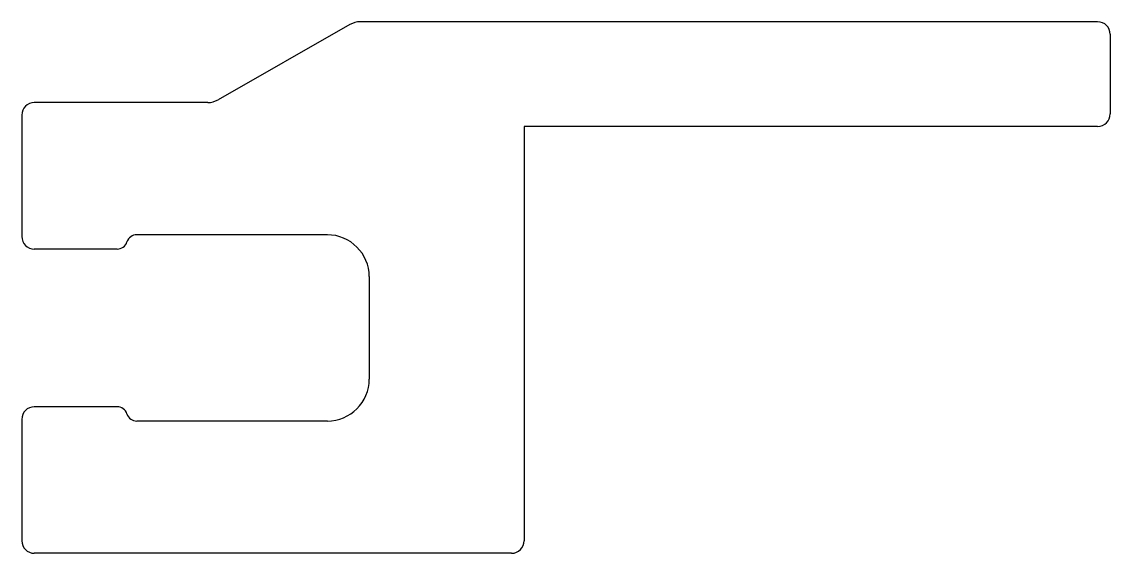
# Model space of a CAD drawing. Extents: x 1913.7 to 1939.7, y 2217.2 to 2229.9.
import ezdxf

# ---------------------------------------------------------------- set-up
doc = ezdxf.new("R2010")
doc.units = 0
doc.layers.get('0').update_dxf_attribs({"linetype": 'CONTINUOUS'})

msp = doc.modelspace()

# ---------------------------------------------------------------- linework, layer by layer
for p, q in [((1921.579, 2229.861), (1918.43, 2228.062)), ((1939.44, 2229.926), (1921.827, 2229.926)), ((1939.74, 2229.626), (1939.74, 2227.726)), ((1918.182, 2227.996), (1914.04, 2227.996)), ((1913.74, 2227.696), (1913.74, 2224.796)), ((1925.74, 2227.426), (1925.74, 2217.526)), ((1939.44, 2227.426), (1925.74, 2227.426)), ((1921.04, 2224.836), (1916.49, 2224.836)), ((1916.017, 2224.496), (1914.04, 2224.496)), ((1922.04, 2223.836), (1922.04, 2221.386)), ((1916.017, 2220.726), (1914.04, 2220.726)), ((1913.74, 2220.426), (1913.74, 2217.526)), ((1921.04, 2220.386), (1916.49, 2220.386)), ((1925.44, 2217.226), (1914.04, 2217.226))]:
    msp.add_line(p, q)
for centre, radius, start, end in [((1921.827, 2229.426), 0.5, 90, 119.7258), ((1939.44, 2229.626), 0.3, 0, 90), ((1914.04, 2227.696), 0.3, 90, 180), ((1918.182, 2228.496), 0.5, 270, 299.7258), ((1939.44, 2227.726), 0.3, 270, 0), ((1916.49, 2224.586), 0.25, 90, 161.3371), ((1921.04, 2223.836), 1, 0, 90), ((1914.04, 2224.796), 0.3, 180, 270), ((1916.017, 2224.746), 0.25, 270, 341.3371), ((1921.04, 2221.386), 1, 270, 0), ((1914.04, 2220.426), 0.3, 90, 180), ((1916.017, 2220.476), 0.25, 18.6629, 90), ((1916.49, 2220.636), 0.25, 198.6629, 270), ((1914.04, 2217.526), 0.3, 180, 270), ((1925.44, 2217.526), 0.3, 270, 0)]:
    msp.add_arc(centre, radius, start, end)

doc.saveas('drawing.dxf')
